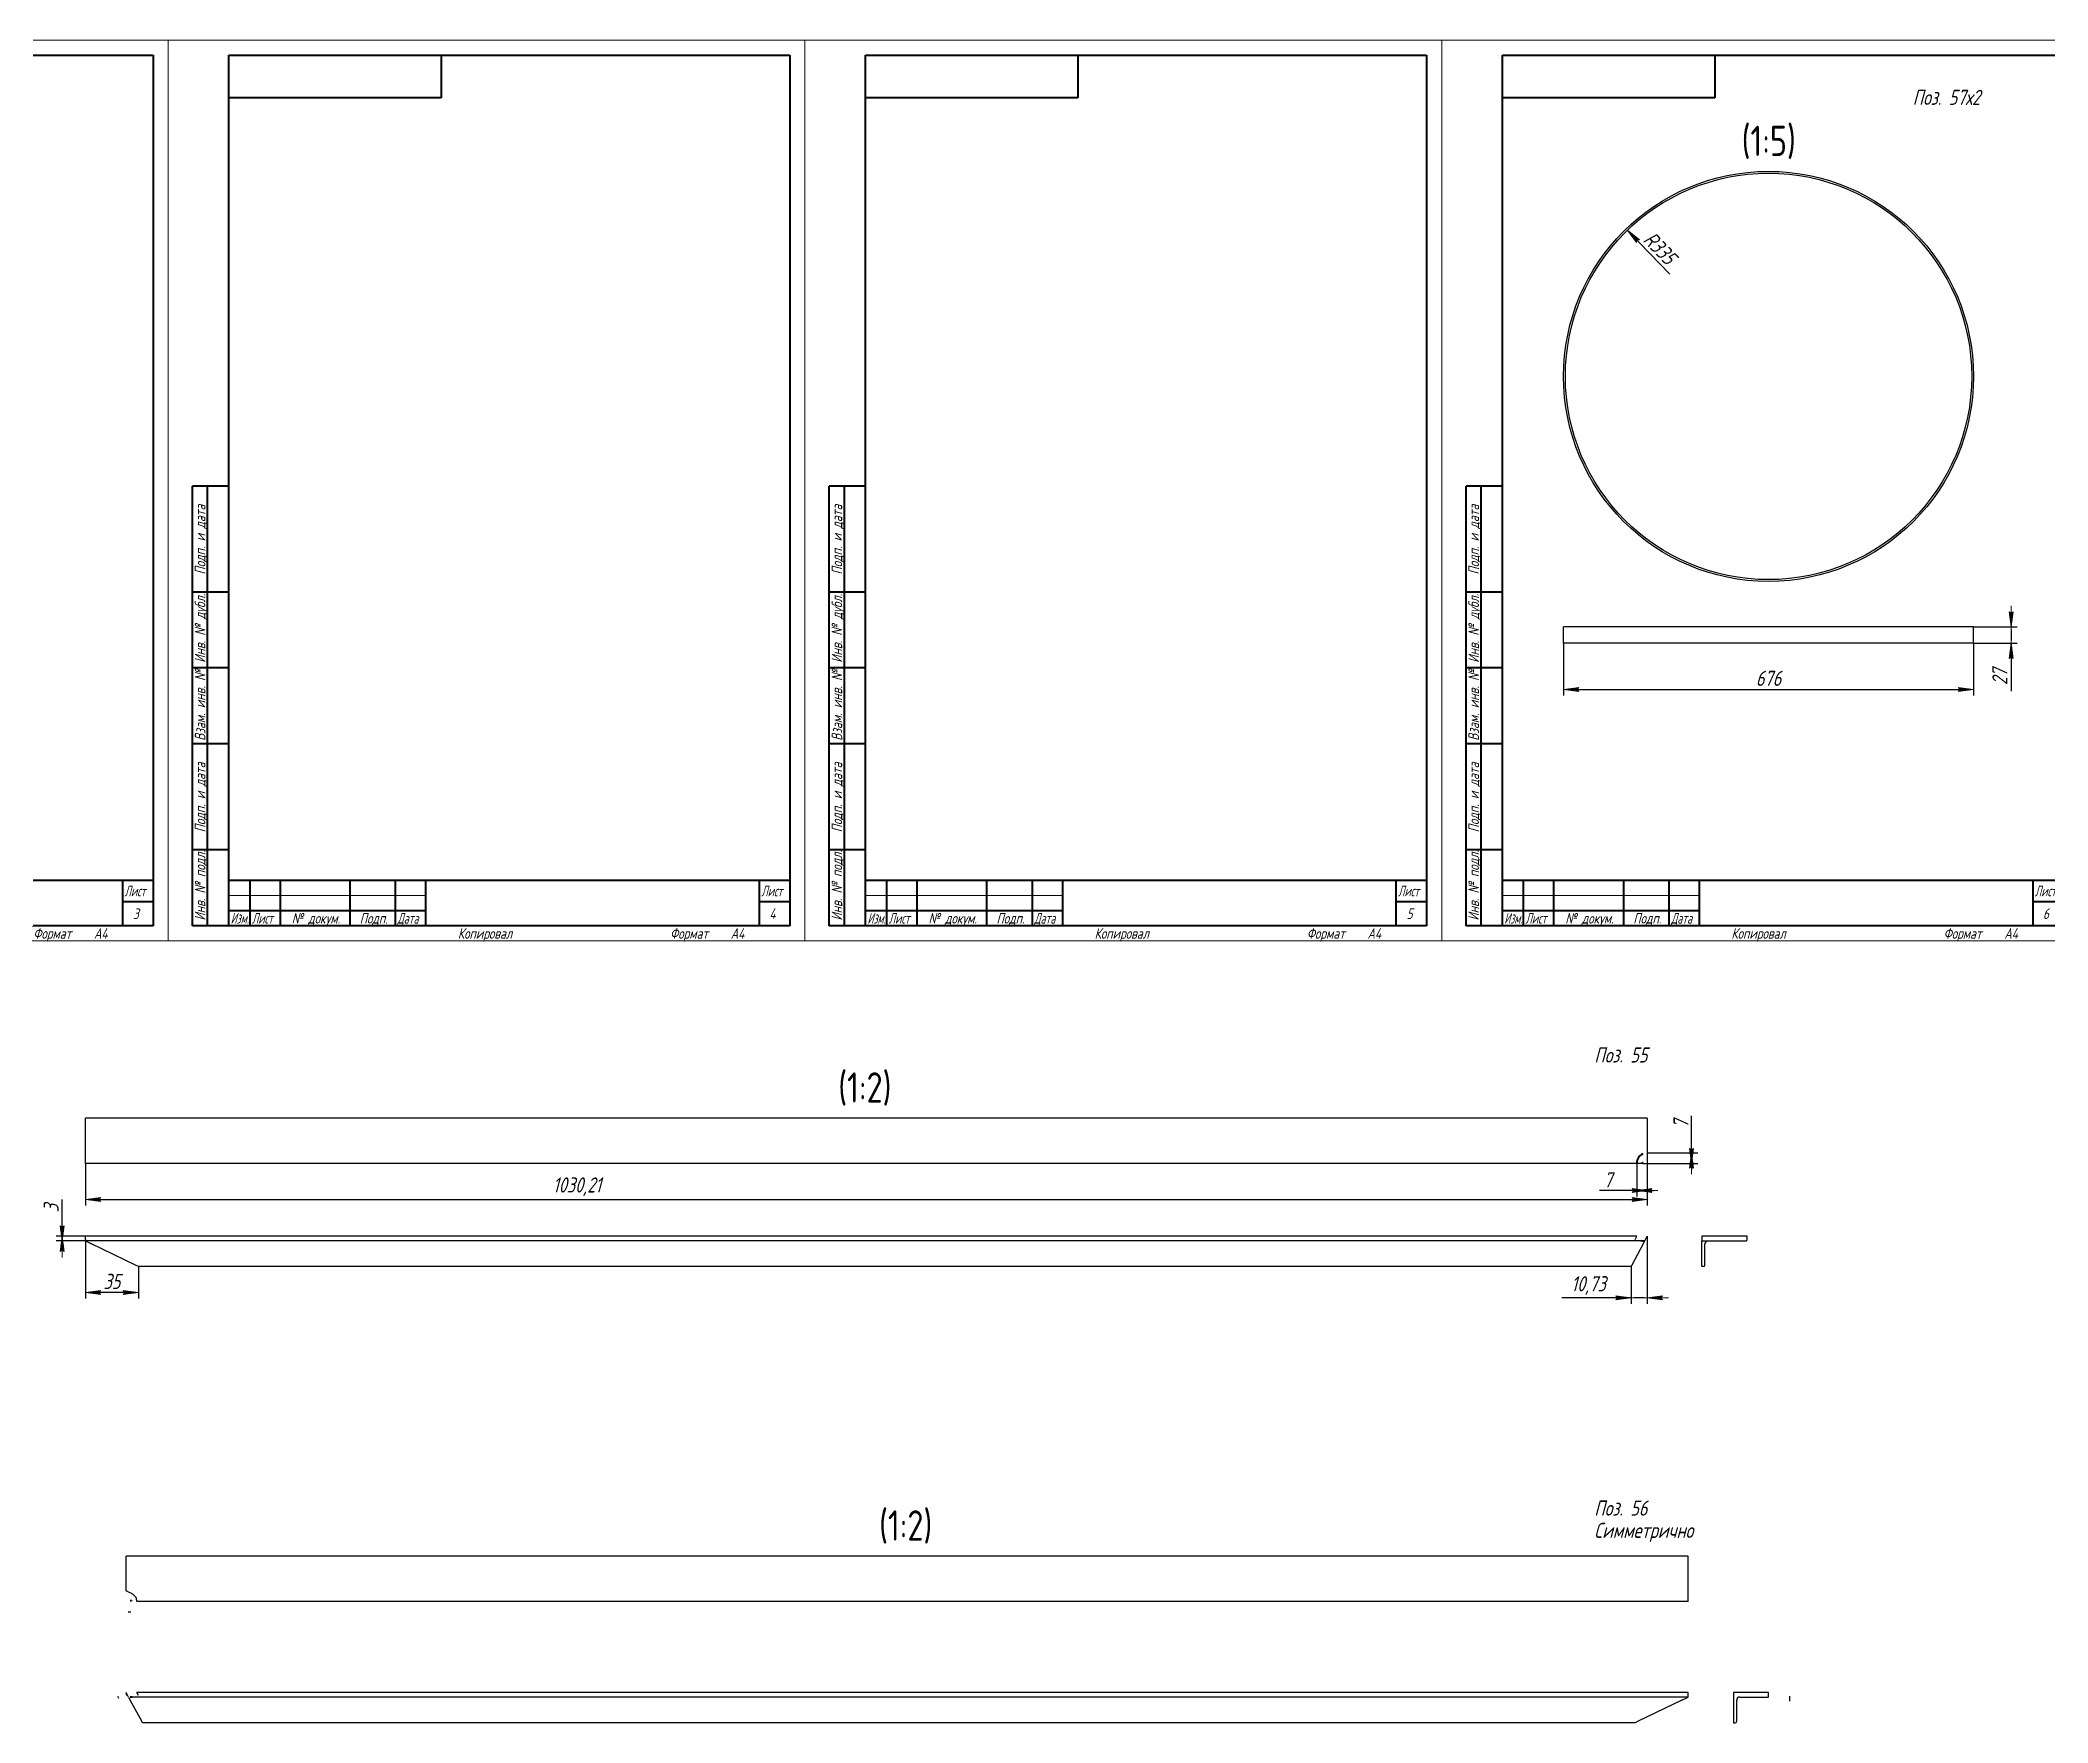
# Model space of a CAD drawing. Header units: millimetres. Extents: x 0 to 3617, y -258 to 680.
# Drawn here: x 588 to 1250, y -258 to 297 of the extents above; entities that cross this region are included whole.
import ezdxf

# ---------------------------------------------------------------- set-up
doc = ezdxf.new("R2010")
doc.units = ezdxf.units.MM
doc.linetypes.add('K5LT_BASIC', pattern=[0])
doc.linetypes.add('K5LT_THIN', pattern=[0])
doc.layers.add('Системный слой', color=7, linetype='Continuous')
doc.layers.add('Системный слой (1)', color=7, linetype='Continuous', true_color=0x909090)
doc.styles.add('KDIMTEXTSTYLE', font='GOST_AU.SHX', dxfattribs={"width": 0.96, "oblique": 15, "height": 5})
doc.styles.add('KTEXTSTYLE', font='GOST_AU.SHX', dxfattribs={"width": 0.96, "height": 5})
doc.dimstyles.new('KDIMSTYLE (0.20)', dxfattribs={"dimtxt": 5, "dimasz": 1, "dimexe": 2, "dimexo": 0, "dimgap": 1, "dimtad": 1, "dimlfac": 5, "dimtxsty": 'KDIMTEXTSTYLE', "dimsah": 1, "dimcen": 0, "dimdle": 1, "dimadec": 0, "dimazin": 0, "dimtfac": 0.667, "dimtmove": 0, "dimatfit": 3, "dimfxl": 1, "dimtvp": 1, "dimtolj": 1, "dimtzin": 0, "dimarcsym": 0})
doc.dimstyles.new('KDIMSTYLE (0.50)', dxfattribs={"dimtxt": 5, "dimasz": 1, "dimexe": 2, "dimexo": 0, "dimgap": 1, "dimtad": 1, "dimlfac": 2, "dimtxsty": 'KDIMTEXTSTYLE', "dimsah": 1, "dimcen": 0, "dimdle": 1, "dimadec": 0, "dimazin": 0, "dimtfac": 0.667, "dimtmove": 0, "dimatfit": 3, "dimfxl": 1, "dimtvp": 1, "dimtolj": 1, "dimtzin": 0, "dimarcsym": 0})

# ---------------------------------------------------------------- blocks, each defined once
blk = doc.blocks.new('U0')
at = {"layer": 'Системный слой (1)', "color": 5, "linetype": 'K5LT_BASIC', "lineweight": 60, "true_color": 0x0000ff}
for p, q in [((1115.66, -98.71), (1116.18, -98.85)), ((1116.18, -98.85), (1116.45, -98.86)), ((1116.45, -98.86), (1116.47, -98.85))]:
    blk.add_line(p, q, dxfattribs=at)
blk = doc.blocks.new('KDIMARROW_02')
at = {"layer": 'Системный слой'}
blk.add_hatch(color=0, dxfattribs=at).paths.add_polyline_path([(4.5, 0), (5, 0.66), (0, 0), (5, -0.66)])
at = {"layer": 'Системный слой', "color": 0, "linetype": 'K5LT_THIN', "lineweight": 18}
for p, q in [((5, 0.66), (0, 0)), ((0, 0), (5, -0.66)), ((0, 0), (7, 0)), ((4.5, 0), (5, 0.66)), ((5, -0.66), (4.5, 0))]:
    blk.add_line(p, q, dxfattribs=at)
at = {"layer": 'Системный слой (1)', "color": 0, "linetype": 'K5LT_THIN', "lineweight": 18}
blk.add_line((0, 0), (-1, 0), dxfattribs=at)
blk = doc.blocks.new('D22')
at = {"color": 0, "lineweight": -2}
for p, q in [((595, -97.38), (595, -85.2)), ((602.69, -97.38), (593, -97.38)), ((602.69, -98.88), (593, -98.88)), ((595, -96.38), (595, -95.38)), ((595, -97.38), (595, -98.88)), ((595, -99.88), (595, -100.88))]:
    blk.add_line(p, q, dxfattribs=at)
at = {"layer": 'Defpoints', "color": 0}
for p in [(595, -98.88), (602.69, -97.38), (602.69, -98.88)]:
    blk.add_point(p, dxfattribs=at)
at = {"color": 0, "lineweight": -2}
for p, rotation in [((595, -98.88), 90), ((595, -97.38), 270)]:
    blk.add_blockref('KDIMARROW_02', p, dxfattribs=dict(at, rotation=rotation))
at = {"color": 7, "insert": (591.39, -88.09), "char_height": 5, "attachment_point": 5, "rotation": 90, "style": 'KDIMTEXTSTYLE'}
blk.add_mtext('\\A1;\\H5.0;\\W0.965;\\Q15;3', dxfattribs=at)
blk = doc.blocks.new('KDIMARROW_01')
at = {"layer": 'Системный слой'}
blk.add_hatch(color=0, dxfattribs=at).paths.add_polyline_path([(-5, -0.66), (0, 0), (-5, 0.66), (-4.5, 0)])
at = {"layer": 'Системный слой', "color": 0, "linetype": 'K5LT_THIN', "lineweight": 18}
for p, q in [((-4.5, 0), (-5, 0.66)), ((-5, 0.66), (0, 0)), ((0, 0), (-5, -0.66)), ((-5, -0.66), (-4.5, 0))]:
    blk.add_line(p, q, dxfattribs=at)
at = {"layer": 'Системный слой (1)', "color": 0, "linetype": 'K5LT_THIN', "lineweight": 18}
blk.add_line((0, 0), (-1, 0), dxfattribs=at)
blk = doc.blocks.new('D23')
at = {"color": 0, "lineweight": -2}
for p, q in [((602.69, -98.88), (602.69, -117.87)), ((620.19, -107.38), (620.19, -117.87)), ((619.19, -115.87), (603.69, -115.87))]:
    blk.add_line(p, q, dxfattribs=at)
at = {"layer": 'Defpoints', "color": 0}
for p in [(602.69, -98.88), (620.19, -107.38), (602.69, -115.87)]:
    blk.add_point(p, dxfattribs=at)
at = {"color": 0, "lineweight": -2, "rotation": 180}
blk.add_blockref('KDIMARROW_01', (602.69, -115.87), dxfattribs=at)
at = {"color": 0, "lineweight": -2}
blk.add_blockref('KDIMARROW_01', (620.19, -115.87), dxfattribs=at)
at = {"color": 7, "insert": (611.44, -112.26), "char_height": 5, "attachment_point": 5, "style": 'KDIMTEXTSTYLE'}
blk.add_mtext('\\A1;\\H5.0;\\W0.965;\\Q15;35', dxfattribs=at)
blk = doc.blocks.new('D24')
at = {"color": 0, "lineweight": -2}
for p, q in [((1117.79, -97.38), (1117.79, -119.61)), ((1112.43, -107.38), (1112.43, -119.61)), ((1112.43, -117.61), (1089.61, -117.61)), ((1116.79, -117.61), (1113.43, -117.61))]:
    blk.add_line(p, q, dxfattribs=at)
at = {"layer": 'Defpoints', "color": 0}
for p in [(1117.79, -97.38), (1112.43, -107.38), (1112.43, -117.61)]:
    blk.add_point(p, dxfattribs=at)
at = {"color": 0, "lineweight": -2, "rotation": 180}
blk.add_blockref('KDIMARROW_02', (1112.43, -117.61), dxfattribs=at)
at = {"color": 0, "lineweight": -2}
blk.add_blockref('KDIMARROW_02', (1117.79, -117.61), dxfattribs=at)
at = {"color": 7, "insert": (1098.38, -113.61), "char_height": 5, "attachment_point": 5, "style": 'KDIMTEXTSTYLE'}
blk.add_mtext('\\A1;\\H5.0;\\W0.965;\\Q15;10,73', dxfattribs=at)
blk = doc.blocks.new('U1')
at = {"layer": 'Системный слой (1)', "color": 5, "linetype": 'K5LT_BASIC', "lineweight": 60, "true_color": 0x0000ff}
for p, q in [((1116.05, -73.11), (1116.35, -73.03)), ((1116.35, -73.03), (1116.47, -73.04))]:
    blk.add_line(p, q, dxfattribs=at)
blk = doc.blocks.new('U2')
at = {"layer": 'Системный слой (1)', "color": 5, "linetype": 'K5LT_BASIC', "lineweight": 60, "true_color": 0x0000ff}
for p, q in [((1114.37, -72.66), (1114.3, -73.14)), ((1114.48, -72.25), (1114.37, -72.66)), ((1114.56, -72.05), (1114.48, -72.25)), ((1114.6, -71.95), (1114.56, -72.05)), ((1114.62, -71.91), (1114.6, -71.95)), ((1114.63, -71.88), (1114.62, -71.91)), ((1114.91, -71.4), (1114.63, -71.88)), ((1115.15, -71.09), (1114.91, -71.4)), ((1115.28, -70.95), (1115.15, -71.09)), ((1115.35, -70.88), (1115.28, -70.95)), ((1115.38, -70.85), (1115.35, -70.88)), ((1115.4, -70.83), (1115.38, -70.85)), ((1115.76, -70.54), (1115.4, -70.83)), ((1116.3, -70.22), (1115.76, -70.54)), ((1114.3, -73.25), (1114.29, -73.32)), ((1114.29, -73.32), (1114.29, -73.35)), ((1114.29, -73.35), (1114.29, -73.37)), ((1114.29, -73.37), (1114.29, -73.38)), ((1114.29, -73.38), (1114.29, -73.38)), ((1114.3, -73.14), (1114.3, -73.15)), ((1114.3, -73.15), (1114.3, -73.18)), ((1114.3, -73.18), (1114.3, -73.25))]:
    blk.add_line(p, q, dxfattribs=at)
blk = doc.blocks.new('D25')
at = {"color": 0, "lineweight": -2}
for p, q in [((1117.79, -69.88), (1117.79, -87.23)), ((602.69, -73.38), (602.69, -87.23)), ((603.69, -85.23), (1116.79, -85.23))]:
    blk.add_line(p, q, dxfattribs=at)
at = {"layer": 'Defpoints', "color": 0}
for p in [(1117.79, -69.88), (602.69, -73.38), (1117.79, -85.23)]:
    blk.add_point(p, dxfattribs=at)
at = {"color": 0, "lineweight": -2, "rotation": 180}
blk.add_blockref('KDIMARROW_01', (602.69, -85.23), dxfattribs=at)
at = {"color": 0, "lineweight": -2}
blk.add_blockref('KDIMARROW_01', (1117.79, -85.23), dxfattribs=at)
at = {"color": 7, "insert": (764.79, -81.03), "char_height": 5, "attachment_point": 5, "style": 'KDIMTEXTSTYLE'}
blk.add_mtext('\\A1;\\H5.0;\\W0.965;\\Q15;1030,21', dxfattribs=at)
blk = doc.blocks.new('D26')
at = {"color": 0, "lineweight": -2}
for p, q in [((1132.41, -69.88), (1132.41, -57.62)), ((1117.79, -69.88), (1134.41, -69.88)), ((1132.41, -68.88), (1132.41, -67.88)), ((1132.41, -73.38), (1132.41, -69.88)), ((1116.47, -73.38), (1134.41, -73.38)), ((1132.41, -74.38), (1132.41, -75.38))]:
    blk.add_line(p, q, dxfattribs=at)
at = {"layer": 'Defpoints', "color": 0}
for p in [(1117.79, -69.88), (1132.41, -69.88), (1116.47, -73.38)]:
    blk.add_point(p, dxfattribs=at)
at = {"color": 0, "lineweight": -2}
for p, rotation in [((1132.41, -73.38), 90), ((1132.41, -69.88), 270)]:
    blk.add_blockref('KDIMARROW_02', p, dxfattribs=dict(at, rotation=rotation))
at = {"color": 7, "insert": (1128.91, -60.38), "char_height": 5, "attachment_point": 5, "rotation": 90, "style": 'KDIMTEXTSTYLE'}
blk.add_mtext('\\A1;\\H5.0;\\W0.965;\\Q15;7', dxfattribs=at)
blk = doc.blocks.new('D27')
at = {"color": 0, "lineweight": -2}
for p, q in [((1117.79, -69.88), (1117.79, -84.28)), ((1114.29, -73.38), (1114.29, -84.28)), ((1114.29, -82.28), (1102.04, -82.28)), ((1113.29, -82.28), (1112.29, -82.28)), ((1114.29, -82.28), (1117.79, -82.28)), ((1118.79, -82.28), (1119.79, -82.28))]:
    blk.add_line(p, q, dxfattribs=at)
at = {"layer": 'Defpoints', "color": 0}
for p in [(1117.79, -69.88), (1114.29, -73.38), (1117.79, -82.28)]:
    blk.add_point(p, dxfattribs=at)
at = {"color": 0, "lineweight": -2, "rotation": 180}
blk.add_blockref('KDIMARROW_02', (1117.79, -82.28), dxfattribs=at)
at = {"color": 0, "lineweight": -2}
blk.add_blockref('KDIMARROW_02', (1114.29, -82.28), dxfattribs=at)
at = {"color": 7, "insert": (1104.79, -78.78), "char_height": 5, "attachment_point": 5, "style": 'KDIMTEXTSTYLE'}
blk.add_mtext('\\A1;\\H5.0;\\W0.965;\\Q15;7', dxfattribs=at)
blk = doc.blocks.new('U3')
at = {"layer": 'Системный слой (1)', "color": 5, "linetype": 'K5LT_BASIC', "lineweight": 60, "true_color": 0x0000ff}
for p, q in [((617.48, -249.26), (617.5, -249.26)), ((617.5, -249.26), (617.86, -249.24)), ((617.86, -249.24), (618.08, -249.17)), ((618.08, -249.17), (618.16, -249.14))]:
    blk.add_line(p, q, dxfattribs=at)
blk = doc.blocks.new('U4')
at = {"layer": 'Системный слой (1)', "color": 5, "linetype": 'K5LT_BASIC', "lineweight": 60, "true_color": 0x0000ff}
for p, q in [((617.48, -217.45), (617.84, -217.5)), ((617.84, -217.5), (617.86, -217.51))]:
    blk.add_line(p, q, dxfattribs=at)
blk = doc.blocks.new('D28')
at = {"color": 0, "lineweight": -2}
blk.add_line((1111.94, 233.64), (1125.26, 219.83), dxfattribs=at)
at = {"layer": 'Defpoints', "color": 0}
for p in [(1111.24, 234.36), (1157.76, 186.14)]:
    blk.add_point(p, dxfattribs=at)
at = {"color": 0, "lineweight": -2, "rotation": 133.9679199144803}
blk.add_blockref('KDIMARROW_01', (1111.24, 234.36), dxfattribs=at)
at = {"color": 7, "insert": (1121.93, 228.46), "char_height": 5, "attachment_point": 5, "rotation": 313.96792, "style": 'KDIMTEXTSTYLE'}
blk.add_mtext('\\A1;\\H5.0;\\W0.965;\\Q15;R335', dxfattribs=at)
blk = doc.blocks.new('D29')
at = {"color": 0, "lineweight": -2}
for p, q in [((1225.36, 103.54), (1239.76, 103.54)), ((1237.76, 102.54), (1237.76, 99.14)), ((1225.36, 98.14), (1239.76, 98.14)), ((1237.76, 98.14), (1237.76, 82.4))]:
    blk.add_line(p, q, dxfattribs=at)
at = {"layer": 'Defpoints', "color": 0}
for p in [(1225.36, 103.54), (1225.36, 98.14), (1237.76, 98.14)]:
    blk.add_point(p, dxfattribs=at)
at = {"color": 0, "lineweight": -2}
for p, rotation in [((1237.76, 103.54), 90), ((1237.76, 98.14), 270)]:
    blk.add_blockref('KDIMARROW_02', p, dxfattribs=dict(at, rotation=rotation))
at = {"color": 7, "insert": (1234.06, 87.03), "char_height": 5, "attachment_point": 5, "rotation": 90, "style": 'KDIMTEXTSTYLE'}
blk.add_mtext('\\A1;\\H5.0;\\W0.965;\\Q15;27', dxfattribs=at)
blk = doc.blocks.new('D30')
at = {"color": 0, "lineweight": -2}
for p, q in [((1090.16, 98.14), (1090.16, 80.94)), ((1225.36, 98.14), (1225.36, 80.94)), ((1091.16, 82.94), (1224.36, 82.94))]:
    blk.add_line(p, q, dxfattribs=at)
at = {"layer": 'Defpoints', "color": 0}
for p in [(1090.16, 98.14), (1225.36, 98.14), (1225.36, 82.94)]:
    blk.add_point(p, dxfattribs=at)
at = {"color": 0, "lineweight": -2, "rotation": 180}
blk.add_blockref('KDIMARROW_01', (1090.16, 82.94), dxfattribs=at)
at = {"color": 0, "lineweight": -2}
blk.add_blockref('KDIMARROW_01', (1225.36, 82.94), dxfattribs=at)
at = {"color": 7, "insert": (1157.76, 86.59), "char_height": 5, "attachment_point": 5, "style": 'KDIMTEXTSTYLE'}
blk.add_mtext('\\A1;\\H5.0;\\W0.965;\\Q15;676', dxfattribs=at)
blk = doc.blocks.new('U8')
at = {"color": 7, "linetype": 'K5LT_THIN', "lineweight": 18}
for p, q in [((420, 0), (420, 297)), ((420, 297), (630, 297)), ((630, 297), (630, 0)), ((440, 15), (505, 15)), ((630, 0), (420, 0))]:
    blk.add_line(p, q, dxfattribs=at)
at = {"color": 5, "linetype": 'K5LT_BASIC', "lineweight": 60, "true_color": 0x0000ff}
for p, q in [((440, 5), (440, 292)), ((440, 292), (625, 292)), ((510, 292), (510, 278)), ((625, 292), (625, 5)), ((510, 278), (440, 278)), ((428, 5), (428, 150)), ((440, 150), (428, 150)), ((433, 5), (433, 150)), ((440, 115), (428, 115)), ((440, 90), (428, 90)), ((440, 65), (428, 65)), ((440, 30), (428, 30)), ((440, 20), (625, 20)), ((440, 5), (440, 20)), ((447, 5), (447, 20)), ((457, 5), (457, 20)), ((480, 5), (480, 20)), ((495, 5), (495, 20)), ((505, 5), (505, 20)), ((615, 5), (615, 20)), ((440, 10), (447, 10)), ((447, 10), (457, 10)), ((457, 10), (480, 10)), ((480, 10), (495, 10)), ((495, 10), (505, 10)), ((615, 13), (625, 13)), ((440, 5), (428, 5)), ((625, 5), (440, 5))]:
    blk.add_line(p, q, dxfattribs=at)
at = {"color": 7, "char_height": 2.5, "attachment_point": 1, "rotation": 90, "style": 'KTEXTSTYLE'}
for s, insert in [('\\H3.5;\\W0.965;\\Q15;\\Q15;Подп. и дата', (428.77, 120.8)), ('\\H3.5;\\W0.965;\\Q15;\\Q15;Инв. № дубл.', (428.77, 91.71)), ('\\H3.5;\\W0.965;\\Q15;\\Q15;Взам. инв. №', (428.77, 65.98)), ('\\H3.5;\\W0.965;\\Q15;\\Q15;Подп. и дата', (428.77, 35.8)), ('\\H3.5;\\W0.965;\\Q15;\\Q15;Инв. № подл.', (428.77, 6.71))]:
    blk.add_mtext(s, dxfattribs=dict(at, insert=insert))
at = {"color": 7, "char_height": 2.5, "attachment_point": 1, "style": 'KTEXTSTYLE'}
for s, insert in [('\\H3.5;\\W0.965;\\Q15;\\Q15;\\W0.816;Лист', (615.6, 18.23)), ('\\H3.5;\\W0.965;\\Q15;\\Q15;\\W0.797;Изм.', (440.61, 9.23)), ('\\H3.5;\\W0.965;\\Q15;\\Q15;\\W0.816;Лист', (447.6, 9.23)), ('\\H3.5;\\W0.965;\\Q15;\\Q15;№ докум.', (460.72, 9.23)), ('\\H3.5;\\W0.965;\\Q15;\\Q15;Подп.', (483.15, 9.23)), ('\\H3.5;\\W0.965;\\Q15;\\Q15;\\W0.816;Дата', (495.6, 9.23)), ('\\H3.5;\\W0.965;\\Q15;\\Q15;3', (618.39, 10.73)), ('\\H3.5;\\W0.965;\\Q15;\\Q15;Копировал', (515.5, 4.23)), ('\\H3.5;\\W0.965;\\Q15;\\Q15;Формат', (585.5, 4.23)), ('\\H3.5;\\W0.965;\\Q15;\\Q15;A4', (605.5, 4.23))]:
    blk.add_mtext(s, dxfattribs=dict(at, insert=insert))
blk = doc.blocks.new('U9')
at = {"color": 7, "linetype": 'K5LT_THIN', "lineweight": 18}
for p, q in [((630, 0), (630, 297)), ((630, 297), (840, 297)), ((840, 297), (840, 0)), ((650, 15), (715, 15)), ((840, 0), (630, 0))]:
    blk.add_line(p, q, dxfattribs=at)
at = {"color": 5, "linetype": 'K5LT_BASIC', "lineweight": 60, "true_color": 0x0000ff}
for p, q in [((650, 5), (650, 292)), ((650, 292), (835, 292)), ((720, 292), (720, 278)), ((835, 292), (835, 5)), ((720, 278), (650, 278)), ((638, 5), (638, 150)), ((650, 150), (638, 150)), ((643, 5), (643, 150)), ((650, 115), (638, 115)), ((650, 90), (638, 90)), ((650, 65), (638, 65)), ((650, 30), (638, 30)), ((650, 20), (835, 20)), ((650, 5), (650, 20)), ((657, 5), (657, 20)), ((667, 5), (667, 20)), ((690, 5), (690, 20)), ((705, 5), (705, 20)), ((715, 5), (715, 20)), ((825, 5), (825, 20)), ((650, 10), (657, 10)), ((657, 10), (667, 10)), ((667, 10), (690, 10)), ((690, 10), (705, 10)), ((705, 10), (715, 10)), ((825, 13), (835, 13)), ((650, 5), (638, 5)), ((835, 5), (650, 5))]:
    blk.add_line(p, q, dxfattribs=at)
at = {"color": 7, "char_height": 2.5, "attachment_point": 1, "rotation": 90, "style": 'KTEXTSTYLE'}
for s, insert in [('\\H3.5;\\W0.965;\\Q15;\\Q15;Подп. и дата', (638.77, 120.8)), ('\\H3.5;\\W0.965;\\Q15;\\Q15;Инв. № дубл.', (638.77, 91.71)), ('\\H3.5;\\W0.965;\\Q15;\\Q15;Взам. инв. №', (638.77, 65.98)), ('\\H3.5;\\W0.965;\\Q15;\\Q15;Подп. и дата', (638.77, 35.8)), ('\\H3.5;\\W0.965;\\Q15;\\Q15;Инв. № подл.', (638.77, 6.71))]:
    blk.add_mtext(s, dxfattribs=dict(at, insert=insert))
at = {"color": 7, "char_height": 2.5, "attachment_point": 1, "style": 'KTEXTSTYLE'}
for s, insert in [('\\H3.5;\\W0.965;\\Q15;\\Q15;\\W0.816;Лист', (825.6, 18.23)), ('\\H3.5;\\W0.965;\\Q15;\\Q15;\\W0.797;Изм.', (650.61, 9.23)), ('\\H3.5;\\W0.965;\\Q15;\\Q15;\\W0.816;Лист', (657.6, 9.23)), ('\\H3.5;\\W0.965;\\Q15;\\Q15;№ докум.', (670.72, 9.23)), ('\\H3.5;\\W0.965;\\Q15;\\Q15;Подп.', (693.15, 9.23)), ('\\H3.5;\\W0.965;\\Q15;\\Q15;\\W0.816;Дата', (705.6, 9.23)), ('\\H3.5;\\W0.965;\\Q15;\\Q15;4', (828.25, 10.73)), ('\\H3.5;\\W0.965;\\Q15;\\Q15;Копировал', (725.5, 4.23)), ('\\H3.5;\\W0.965;\\Q15;\\Q15;Формат', (795.5, 4.23)), ('\\H3.5;\\W0.965;\\Q15;\\Q15;A4', (815.5, 4.23))]:
    blk.add_mtext(s, dxfattribs=dict(at, insert=insert))
blk = doc.blocks.new('U10')
at = {"color": 7, "linetype": 'K5LT_THIN', "lineweight": 18}
for p, q in [((840, 0), (840, 297)), ((840, 297), (1050, 297)), ((1050, 297), (1050, 0)), ((860, 15), (925, 15)), ((1050, 0), (840, 0))]:
    blk.add_line(p, q, dxfattribs=at)
at = {"color": 5, "linetype": 'K5LT_BASIC', "lineweight": 60, "true_color": 0x0000ff}
for p, q in [((860, 5), (860, 292)), ((860, 292), (1045, 292)), ((930, 292), (930, 278)), ((1045, 292), (1045, 5)), ((930, 278), (860, 278)), ((848, 5), (848, 150)), ((860, 150), (848, 150)), ((853, 5), (853, 150)), ((860, 115), (848, 115)), ((860, 90), (848, 90)), ((860, 65), (848, 65)), ((860, 30), (848, 30)), ((860, 20), (1045, 20)), ((860, 5), (860, 20)), ((867, 5), (867, 20)), ((877, 5), (877, 20)), ((900, 5), (900, 20)), ((915, 5), (915, 20)), ((925, 5), (925, 20)), ((1035, 5), (1035, 20)), ((860, 10), (867, 10)), ((867, 10), (877, 10)), ((877, 10), (900, 10)), ((900, 10), (915, 10)), ((915, 10), (925, 10)), ((1035, 13), (1045, 13)), ((860, 5), (848, 5)), ((1045, 5), (860, 5))]:
    blk.add_line(p, q, dxfattribs=at)
at = {"color": 7, "char_height": 2.5, "attachment_point": 1, "rotation": 90, "style": 'KTEXTSTYLE'}
for s, insert in [('\\H3.5;\\W0.965;\\Q15;\\Q15;Подп. и дата', (848.77, 120.8)), ('\\H3.5;\\W0.965;\\Q15;\\Q15;Инв. № дубл.', (848.77, 91.71)), ('\\H3.5;\\W0.965;\\Q15;\\Q15;Взам. инв. №', (848.77, 65.98)), ('\\H3.5;\\W0.965;\\Q15;\\Q15;Подп. и дата', (848.77, 35.8)), ('\\H3.5;\\W0.965;\\Q15;\\Q15;Инв. № подл.', (848.77, 6.71))]:
    blk.add_mtext(s, dxfattribs=dict(at, insert=insert))
at = {"color": 7, "char_height": 2.5, "attachment_point": 1, "style": 'KTEXTSTYLE'}
for s, insert in [('\\H3.5;\\W0.965;\\Q15;\\Q15;\\W0.816;Лист', (1035.6, 18.23)), ('\\H3.5;\\W0.965;\\Q15;\\Q15;\\W0.797;Изм.', (860.61, 9.23)), ('\\H3.5;\\W0.965;\\Q15;\\Q15;\\W0.816;Лист', (867.6, 9.23)), ('\\H3.5;\\W0.965;\\Q15;\\Q15;№ докум.', (880.72, 9.23)), ('\\H3.5;\\W0.965;\\Q15;\\Q15;Подп.', (903.15, 9.23)), ('\\H3.5;\\W0.965;\\Q15;\\Q15;\\W0.816;Дата', (915.6, 9.23)), ('\\H3.5;\\W0.965;\\Q15;\\Q15;5', (1038.39, 10.73)), ('\\H3.5;\\W0.965;\\Q15;\\Q15;Копировал', (935.5, 4.23)), ('\\H3.5;\\W0.965;\\Q15;\\Q15;Формат', (1005.5, 4.23)), ('\\H3.5;\\W0.965;\\Q15;\\Q15;A4', (1025.5, 4.23))]:
    blk.add_mtext(s, dxfattribs=dict(at, insert=insert))
blk = doc.blocks.new('U11')
at = {"color": 7, "linetype": 'K5LT_THIN', "lineweight": 18}
for p, q in [((1050, 0), (1050, 297)), ((1050, 297), (1260, 297)), ((1260, 297), (1260, 0)), ((1070, 15), (1135, 15)), ((1260, 0), (1050, 0))]:
    blk.add_line(p, q, dxfattribs=at)
at = {"color": 5, "linetype": 'K5LT_BASIC', "lineweight": 60, "true_color": 0x0000ff}
for p, q in [((1070, 5), (1070, 292)), ((1070, 292), (1255, 292)), ((1140, 292), (1140, 278)), ((1255, 292), (1255, 5)), ((1140, 278), (1070, 278)), ((1058, 5), (1058, 150)), ((1070, 150), (1058, 150)), ((1063, 5), (1063, 150)), ((1070, 115), (1058, 115)), ((1070, 90), (1058, 90)), ((1070, 65), (1058, 65)), ((1070, 30), (1058, 30)), ((1070, 20), (1255, 20)), ((1070, 5), (1070, 20)), ((1077, 5), (1077, 20)), ((1087, 5), (1087, 20)), ((1110, 5), (1110, 20)), ((1125, 5), (1125, 20)), ((1135, 5), (1135, 20)), ((1245, 5), (1245, 20)), ((1070, 10), (1077, 10)), ((1077, 10), (1087, 10)), ((1087, 10), (1110, 10)), ((1110, 10), (1125, 10)), ((1125, 10), (1135, 10)), ((1245, 13), (1255, 13)), ((1070, 5), (1058, 5)), ((1255, 5), (1070, 5))]:
    blk.add_line(p, q, dxfattribs=at)
at = {"color": 7, "char_height": 2.5, "attachment_point": 1, "rotation": 90, "style": 'KTEXTSTYLE'}
for s, insert in [('\\H3.5;\\W0.965;\\Q15;\\Q15;Подп. и дата', (1058.77, 120.8)), ('\\H3.5;\\W0.965;\\Q15;\\Q15;Инв. № дубл.', (1058.77, 91.71)), ('\\H3.5;\\W0.965;\\Q15;\\Q15;Взам. инв. №', (1058.77, 65.98)), ('\\H3.5;\\W0.965;\\Q15;\\Q15;Подп. и дата', (1058.77, 35.8)), ('\\H3.5;\\W0.965;\\Q15;\\Q15;Инв. № подл.', (1058.77, 6.71))]:
    blk.add_mtext(s, dxfattribs=dict(at, insert=insert))
at = {"color": 7, "char_height": 2.5, "attachment_point": 1, "style": 'KTEXTSTYLE'}
for s, insert in [('\\H3.5;\\W0.965;\\Q15;\\Q15;\\W0.816;Лист', (1245.6, 18.23)), ('\\H3.5;\\W0.965;\\Q15;\\Q15;\\W0.797;Изм.', (1070.61, 9.23)), ('\\H3.5;\\W0.965;\\Q15;\\Q15;\\W0.816;Лист', (1077.6, 9.23)), ('\\H3.5;\\W0.965;\\Q15;\\Q15;№ докум.', (1090.72, 9.23)), ('\\H3.5;\\W0.965;\\Q15;\\Q15;Подп.', (1113.15, 9.23)), ('\\H3.5;\\W0.965;\\Q15;\\Q15;\\W0.816;Дата', (1125.6, 9.23)), ('\\H3.5;\\W0.965;\\Q15;\\Q15;6', (1248.25, 10.73)), ('\\H3.5;\\W0.965;\\Q15;\\Q15;Копировал', (1145.5, 4.23)), ('\\H3.5;\\W0.965;\\Q15;\\Q15;Формат', (1215.5, 4.23)), ('\\H3.5;\\W0.965;\\Q15;\\Q15;A4', (1235.5, 4.23))]:
    blk.add_mtext(s, dxfattribs=dict(at, insert=insert))

msp = doc.modelspace()

# ---------------------------------------------------------------- linework, layer by layer
at = {"color": 1}
for p, q in [((1225.3575, 103.5365), (1090.1575, 103.5365)), ((1090.1575, 98.1365), (1090.1575, 103.5365)), ((1225.3575, 98.1365), (1225.3575, 103.5365)), ((1225.3575, 98.1365), (1090.1575, 98.1365)), ((1117.7937, -58.3809), (602.6878, -58.3809)), ((602.6878, -73.3809), (602.6878, -58.3809)), ((1117.7937, -58.3809), (1117.7937, -69.8809)), ((1114.2937, -73.3809), (602.6878, -73.3809)), ((1116.4742, -73.3809), (1113.7573, -73.3809)), ((602.6878, -98.3809), (602.6878, -97.3809)), ((1114.2937, -97.3809), (602.6878, -97.3809)), ((602.6878, -98.3809), (602.6878, -98.8809)), ((1113.5249, -98.8809), (602.6878, -98.8809)), ((602.6878, -98.8809), (604.7467, -99.8809)), ((1116.989, -98.8809), (1113.5249, -98.8809)), ((1116.4742, -98.8809), (1113.5249, -98.8809)), ((1113.7573, -98.3809), (1114.2937, -97.3809)), ((1116.4525, -99.8809), (1116.989, -98.8809)), ((1116.989, -98.8809), (1117.7937, -97.3809)), ((1150.7394, -97.3809), (1135.7394, -97.3809)), ((1135.7394, -97.3809), (1135.7394, -98.8809)), ((1135.7394, -98.8809), (1137.7394, -98.8809)), ((1135.7394, -107.3809), (1135.7394, -98.8809)), ((1137.7394, -98.8809), (1150.2394, -98.8809)), ((1150.7394, -98.3809), (1150.7394, -97.3809)), ((619.1584, -106.8809), (604.7467, -99.8809)), ((1116.4525, -99.8809), (1112.6973, -106.8809)), ((1136.7394, -106.8809), (1136.7394, -99.8809)), ((620.1878, -107.3809), (619.1584, -106.8809)), ((1112.429, -107.3809), (620.1878, -107.3809)), ((1112.6973, -106.8809), (1112.429, -107.3809)), ((1136.2394, -107.3809), (1135.7394, -107.3809)), ((616.1516, -214.2876), (616.1516, -202.7876)), ((1131.2575, -202.7876), (616.1516, -202.7876)), ((1131.2575, -217.7876), (1131.2575, -202.7876)), ((1131.2575, -217.7876), (619.6516, -217.7876)), ((617.7061, -221.2876), (616.779, -221.2876)), ((613.6868, -249.7172), (613.3597, -249.1075)), ((616.9564, -249.2876), (616.1516, -247.7876)), ((616.3519, -248.7524), (616.1516, -247.7876)), ((616.9564, -249.2876), (617.4928, -250.2876)), ((620.4205, -249.2876), (617.4755, -249.2876)), ((621.2481, -257.2876), (617.4928, -250.2876)), ((620.1881, -248.7876), (619.6516, -247.7876)), ((1131.2575, -247.7876), (619.6516, -247.7876)), ((1131.2575, -249.2876), (620.4205, -249.2876)), ((1129.1987, -250.2876), (1114.7869, -257.2876)), ((1129.1987, -250.2876), (1131.2575, -249.2876)), ((1131.2575, -248.7876), (1131.2575, -247.7876)), ((1131.2575, -249.2876), (1131.2575, -248.7876)), ((1157.7575, -247.7876), (1146.2575, -247.7876)), ((1146.2575, -247.7876), (1146.2575, -257.7876)), ((1147.2575, -257.2876), (1147.2575, -250.2876)), ((1148.2575, -249.2876), (1157.7575, -249.2876)), ((1157.7575, -249.2876), (1157.7575, -247.7876)), ((1164.7575, -250.6851), (1164.7575, -248.957)), ((621.5164, -257.7876), (621.2481, -257.2876)), ((1113.7575, -257.7876), (621.5164, -257.7876)), ((1114.7869, -257.2876), (1113.7575, -257.7876)), ((1146.2575, -257.7876), (1146.7575, -257.7876))]:
    msp.add_line(p, q, dxfattribs=at)
for radius in [67.6, 67]:
    msp.add_circle((1157.7575, 186.1365), radius, dxfattribs=at)
for centre, radius, start, end in [((1137.7394, -99.8809), 1, 90, 180), ((1150.2394, -98.3809), 0.5, 270, 0), ((1150.2394, -98.3809), 0.5, 288.9101253, 297.6629369), ((1136.2394, -106.8809), 0.5, 270, 0), ((1148.2575, -250.2876), 1, 90, 180), ((1146.7575, -257.2876), 0.5, 270, 0)]:
    msp.add_arc(centre, radius, start, end, dxfattribs=at)
msp.add_open_spline([(619.6516, -217.7876), (619.6231, -217.3316), (619.5946, -216.8756), (619.2222, -216.1357), (618.8582, -215.8299), (618.211, -215.3054), (617.8293, -215.1283), (617.1046, -214.7357), (616.7293, -214.5706), (616.2909, -214.3558), (616.2213, -214.3217), (616.1516, -214.2876)], degree=3, knots=[0, 0, 0, 0, 0.375, 0.375, 0.75, 0.75, 1.125, 1.125, 1.5, 1.5, 1.57079633, 1.57079633, 1.57079633, 1.57079633], dxfattribs=at)

# ---------------------------------------------------------------- block references
for name in ['U8', 'U9', 'U10', 'U11', 'U2', 'U1', 'U0', 'U4', 'U3']:
    msp.add_blockref(name, (0, 0))

# ---------------------------------------------------------------- texts
at = {"color": 7, "char_height": 2.5, "attachment_point": 1, "style": 'KTEXTSTYLE'}
for s, insert in [('\\H3.5;\\W0.965;\\Q15;\\Q15;\\H5.00;Поз. 57х2', (1205.3099, 280.6499)), ('\\H3.5;\\W0.965;\\Q15;\\Q0;\\H10.00;{\\c16711680;(1:5)}', (1148.894, 268.8057)), ('\\H3.5;\\W0.965;\\Q15;\\Q15;\\H5.00;Поз. 55', (1100.2937, -35.0952)), ('\\H3.5;\\W0.965;\\Q15;\\Q0;\\H10.00;{\\c16711680;(1:2)}', (850.9804, -43.3117)), ('\\H3.5;\\W0.965;\\Q15;\\Q15;\\H5.00;Поз. 56', (1100.2937, -184.4891)), ('\\H3.5;\\W0.965;\\Q15;\\Q0;\\H10.00;{\\c16711680;(1:2)}', (864.4442, -187.7184)), ('\\H3.5;\\W0.965;\\Q15;\\Q15;\\H5.00;Симметрично', (1100.2937, -191.8296))]:
    msp.add_mtext(s, dxfattribs=dict(at, insert=insert))

# ---------------------------------------------------------------- dimensions: what is measured, and where the dimension line sits
at = {"color": 7}
dim = msp.add_radius_dim(center=(1157.7575, 186.1365), mpoint=(1111.2424, 234.3584), dimstyle='KDIMSTYLE (0.20)', override={"dimpost": '\\H5.0;\\W0.965;\\Q15;R<>', "dimblk2": 'KDIMARROW_01', "dimclrt": 7, "dimtolj": 1}, dxfattribs=at)
dim.commit()
dim.dimension.update_dxf_attribs({"geometry": 'D28', "text_midpoint": (1119.3407, 225.9629), "dimtype": 164})
for base, p1, p2, dimstyle, picture, middle in [((1237.7559, 98.1365), (1225.3575, 103.5365), (1225.3575, 98.1365), 'KDIMSTYLE (0.20)', 'D29', (1237.7559, 87.0295)), ((1132.4097, -69.8809), (1116.4742, -73.3809), (1117.7937, -69.8809), 'KDIMSTYLE (0.50)', 'D26', (1132.4097, -60.3784)), ((594.9965, -98.8809), (602.6878, -97.3809), (602.6878, -98.8809), 'KDIMSTYLE (0.50)', 'D22', (594.9965, -88.0868))]:
    dim = msp.add_linear_dim(base=base, p1=p1, p2=p2, angle=90, dimstyle=dimstyle, override={"dimexo": 0, "dimpost": '\\H5.0;\\W0.965;\\Q15;<>', "dimblk1": 'KDIMARROW_02', "dimblk2": 'KDIMARROW_02', "dimse1": 0, "dimse2": 0, "dimclrt": 7, "dimtolj": 1}, dxfattribs=at)
    dim.commit()
    dim.dimension.update_dxf_attribs({"geometry": picture, "text_midpoint": middle, "dimtype": 160})
for base, p1, p2, dimstyle, override, picture, middle in [((1225.3575, 82.9445), (1090.1575, 98.1365), (1225.3575, 98.1365), 'KDIMSTYLE (0.20)', {"dimexo": 0, "dimpost": '\\H5.0;\\W0.965;\\Q15;<>', "dimblk1": 'KDIMARROW_01', "dimblk2": 'KDIMARROW_01', "dimse1": 0, "dimse2": 0, "dimclrt": 7, "dimtolj": 1}, 'D30', (1157.7575, 82.9445)), ((1117.7937, -85.2252), (602.6878, -73.3809), (1117.7937, -69.8809), 'KDIMSTYLE (0.50)', {"dimexo": 0, "dimpost": '\\H5.0;\\W0.965;\\Q15;<>', "dimblk1": 'KDIMARROW_01', "dimblk2": 'KDIMARROW_01', "dimse1": 0, "dimse2": 0, "dimclrt": 7, "dimtolj": 1}, 'D25', (764.7937, -85.2252)), ((1117.7937, -82.2826), (1114.2937, -73.3809), (1117.7937, -69.8809), 'KDIMSTYLE (0.50)', {"dimexo": 0, "dimpost": '\\H5.0;\\W0.965;\\Q15;<>', "dimblk1": 'KDIMARROW_02', "dimblk2": 'KDIMARROW_02', "dimse1": 0, "dimse2": 0, "dimclrt": 7, "dimtolj": 1}, 'D27', (1104.7912, -82.2826)), ((602.6878, -115.8674), (620.1878, -107.3809), (602.6878, -98.8809), 'KDIMSTYLE (0.50)', {"dimexo": 0, "dimpost": '\\H5.0;\\W0.965;\\Q15;<>', "dimblk1": 'KDIMARROW_01', "dimblk2": 'KDIMARROW_01', "dimse1": 0, "dimse2": 0, "dimclrt": 7, "dimtolj": 1}, 'D23', (611.4378, -115.8674)), ((1112.429, -117.6096), (1117.7937, -97.3809), (1112.429, -107.3809), 'KDIMSTYLE (0.50)', {"dimexo": 0, "dimpost": '\\H5.0;\\W0.965;\\Q15;<>', "dimblk1": 'KDIMARROW_02', "dimblk2": 'KDIMARROW_02', "dimse1": 0, "dimse2": 0, "dimclrt": 7, "dimtolj": 1}, 'D24', (1098.3783, -117.6096))]:
    dim = msp.add_linear_dim(base=base, p1=p1, p2=p2, dimstyle=dimstyle, override=override, dxfattribs=at)
    dim.commit()
    dim.dimension.update_dxf_attribs({"geometry": picture, "text_midpoint": middle, "dimtype": 160})

doc.saveas('drawing.dxf')
